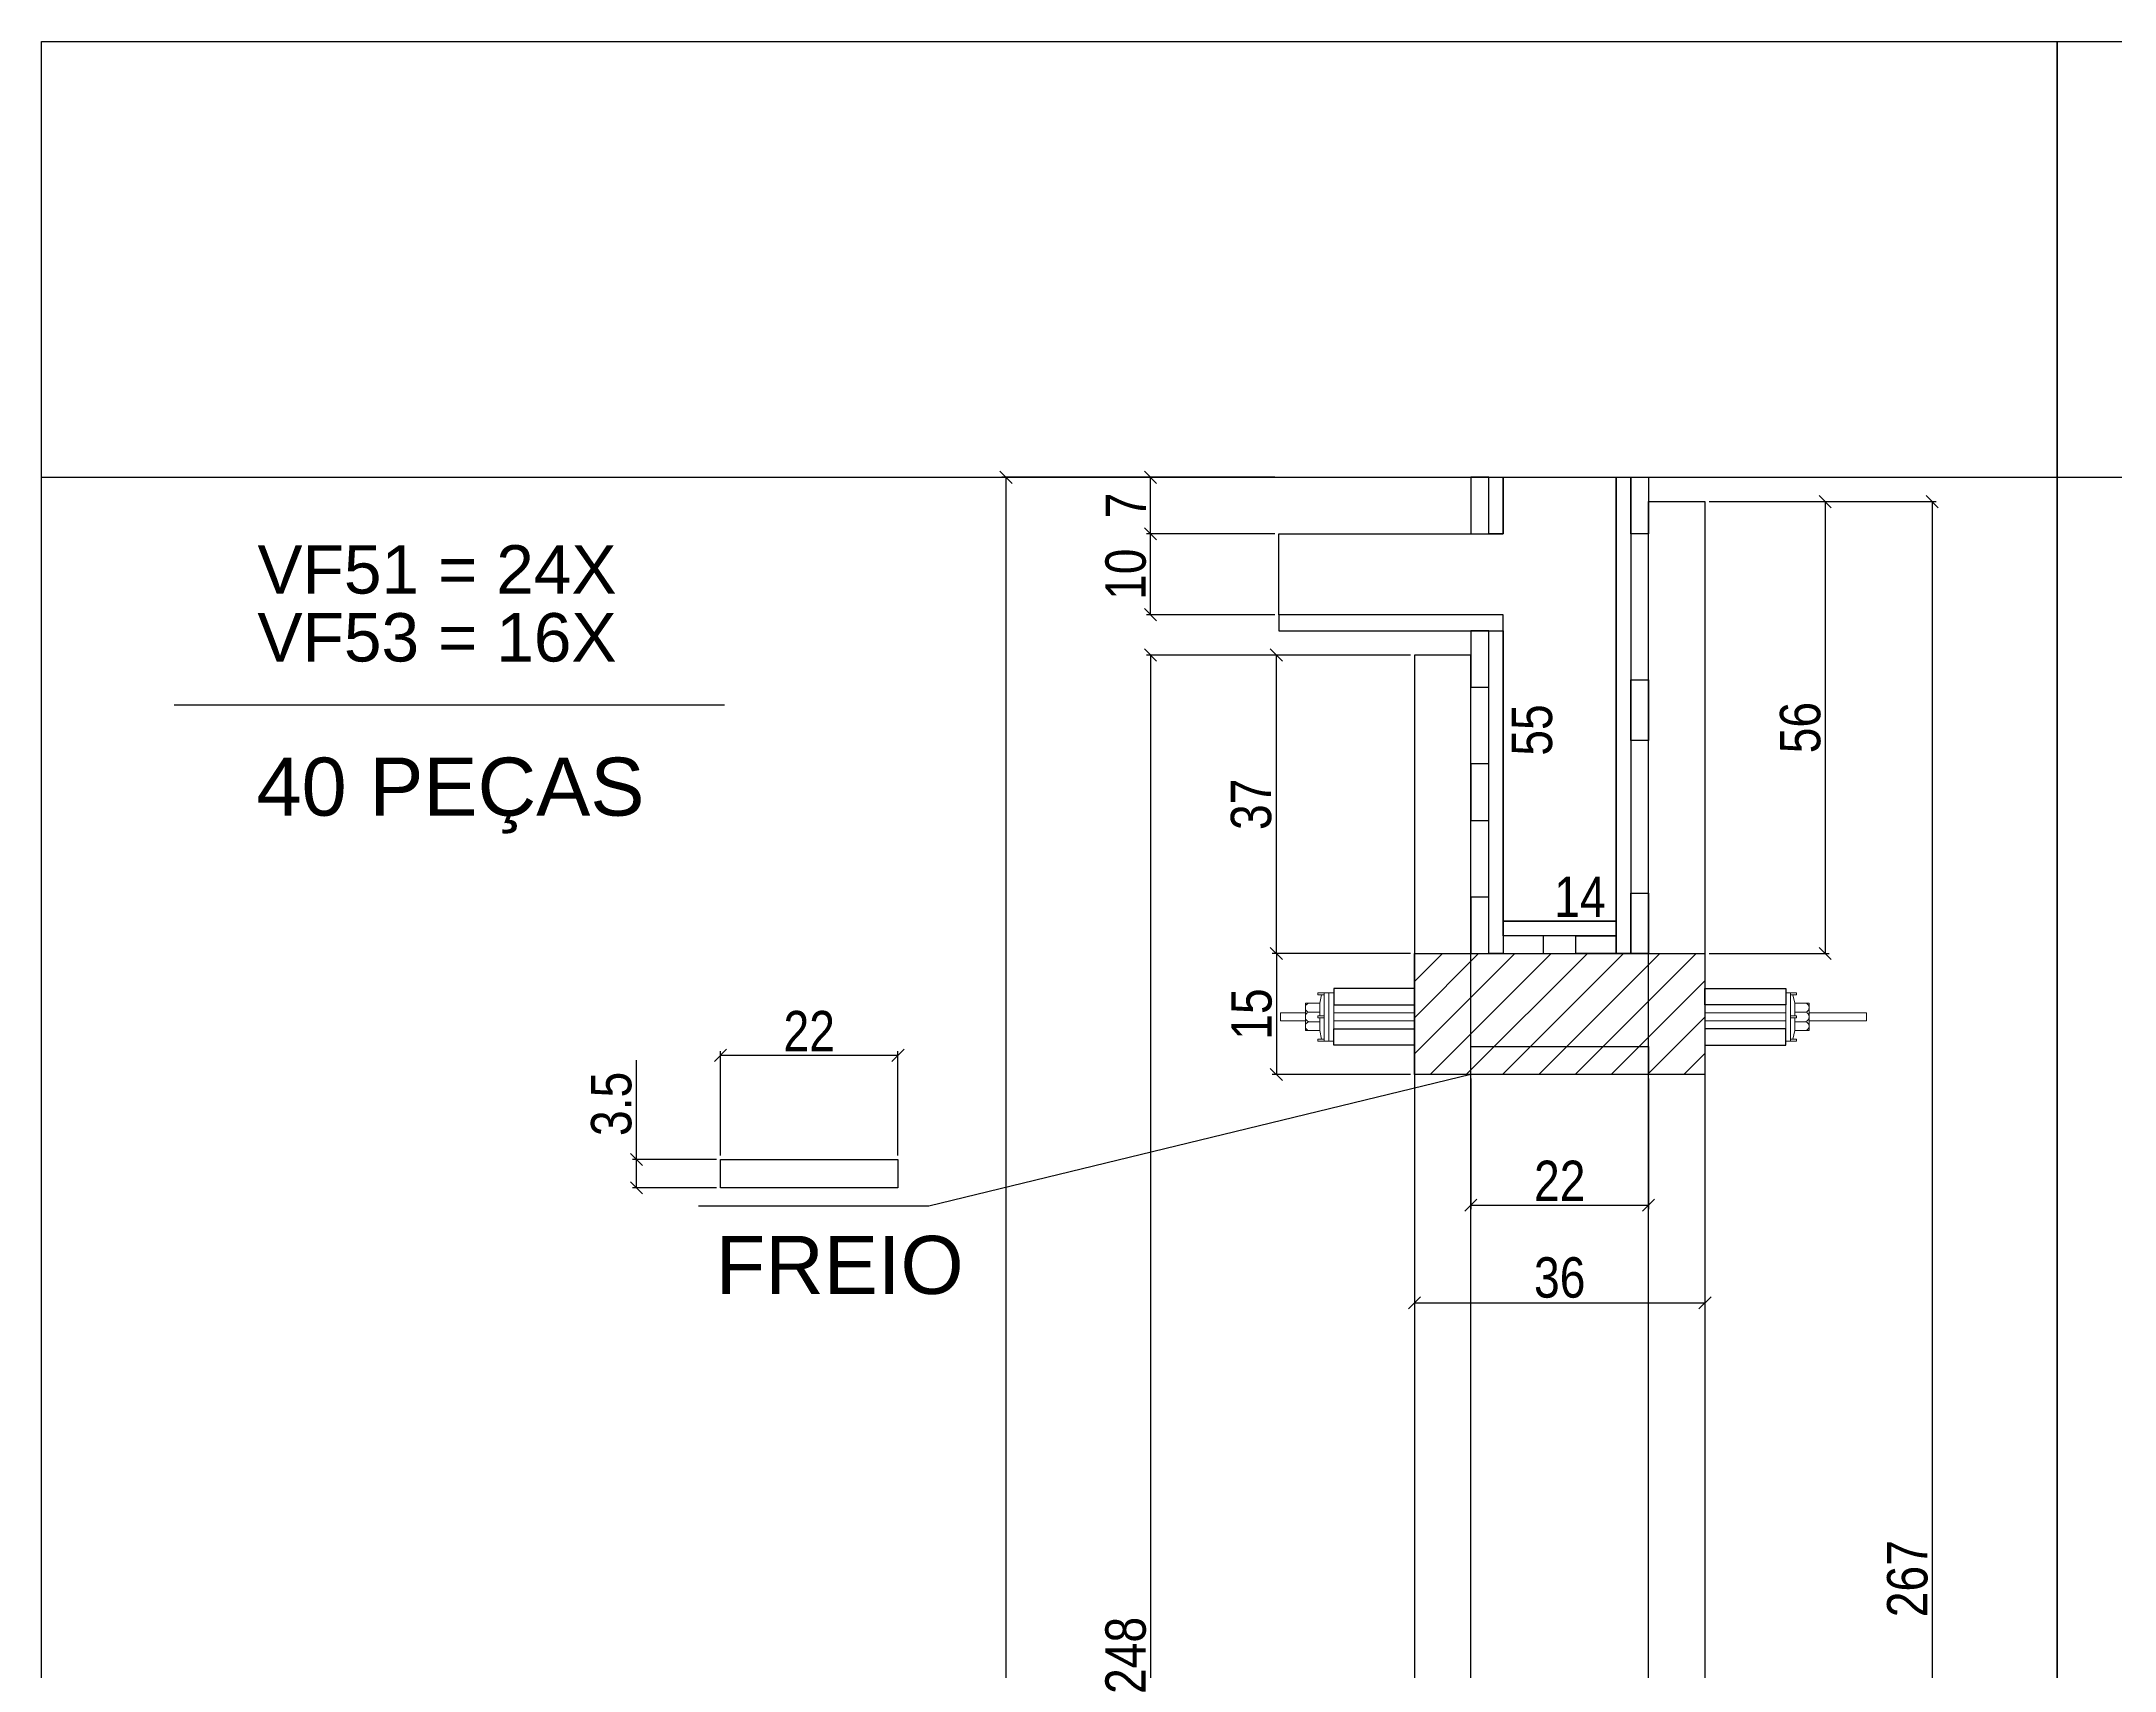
# Model space of a CAD drawing. Header units: millimetres. Extents: x 4248 to 7961, y 1155 to 5765.
# Drawn here: x 4248 to 4761, y 3865 to 4269 of the extents above; entities that cross this region are included whole.
import ezdxf

# ---------------------------------------------------------------- set-up
doc = ezdxf.new("R2010")
doc.units = ezdxf.units.MM
for name, color, linetype in [('1', 1, 'Continuous'), ('COTA', 241, 'Continuous'), ('GARFOS OK', 3, 'Continuous'), ('Painéis', 200, 'Continuous'), ('SARR_3.5x7', 81, 'Continuous'), ('SARR_7x7', 40, 'Continuous'), ('TIRAS REESCORAMENTO', 252, 'Continuous'), ('VIGAS', 3, 'Continuous')]:
    doc.layers.add(name, color=color, linetype=linetype)
doc.layers.add('BARRA_ANCORAGEM', color=1, linetype='Continuous', lineweight=15)
doc.styles.add('COTA TECNICA 2X', font='techl___.ttf', dxfattribs={"height": 10})
doc.styles.add('R80-50', font='arial.ttf', dxfattribs={"height": 10})
doc.dimstyles.new('SECAO', dxfattribs={"dimscale": 0.333333, "dimtxt": 5, "dimasz": 9, "dimexe": 3, "dimexo": 3, "dimgap": 3, "dimtad": 1, "dimdec": 1, "dimlfac": 0.5, "dimzin": 12, "dimdsep": 46, "dimtxsty": 'COTA TECNICA 2X', "dimblk1": 'OBLIQUE', "dimblk2": 'OBLIQUE', "dimsah": 1, "dimcen": 0.9, "dimclrd": 4, "dimclre": 4, "dimclrt": 240, "dimadec": 1, "dimazin": 3, "dimtfac": 1, "dimtdec": 1, "dimtmove": 0, "dimatfit": 3, "dimfxl": 1, "dimtolj": 1, "dimtzin": 12, "dimarcsym": 0})

# ---------------------------------------------------------------- blocks, each defined once
blk = doc.blocks.new('_Oblique')
at = {"layer": '1', "color": 0, "lineweight": -2}
blk.add_line((-0.5, -0.5), (0.5, 0.5), dxfattribs=at)
blk = doc.blocks.new('*D37')
at = {"layer": 'COTA', "color": 4, "lineweight": -2, "transparency": 16777216}
for p, q in [((4586.78, 4116.86), (4521.37, 4116.86)), ((4522.37, 4116.86), (4522.37, 3620.91)), ((4586.78, 3620.91), (4521.37, 3620.91))]:
    blk.add_line(p, q, dxfattribs=at)
at = {"layer": 'Defpoints', "color": 0, "transparency": 16777216}
for p in [(4587.78, 4116.86), (4522.37, 3620.91), (4587.78, 3620.91)]:
    blk.add_point(p, dxfattribs=at)
at = {"layer": 'COTA', "color": 4, "lineweight": -2, "transparency": 16777216, "xscale": 3, "yscale": 3, "zscale": 3}
for p, rotation in [((4522.37, 4116.86), 90), ((4522.37, 3620.91), 270)]:
    blk.add_blockref('_Oblique', p, dxfattribs=dict(at, rotation=rotation))
at = {"layer": 'COTA', "color": 240, "transparency": 16777216, "insert": (4516.27, 3868.88), "char_height": 10, "attachment_point": 5, "rotation": 90, "style": 'COTA TECNICA 2X'}
blk.add_mtext('\\A1;248', dxfattribs=at)
blk = doc.blocks.new('*D43')
at = {"layer": 'COTA', "color": 4, "lineweight": -2, "transparency": 16777216}
for p, q in [((4586.78, 4116.86), (4552.57, 4116.86)), ((4553.57, 4042.86), (4553.57, 4116.86)), ((4586.78, 4042.86), (4552.57, 4042.86))]:
    blk.add_line(p, q, dxfattribs=at)
at = {"layer": 'Defpoints', "color": 0, "transparency": 16777216}
for p in [(4553.57, 4116.86), (4587.78, 4116.86), (4587.78, 4042.86)]:
    blk.add_point(p, dxfattribs=at)
at = {"layer": 'COTA', "color": 4, "lineweight": -2, "transparency": 16777216, "xscale": 3, "yscale": 3, "zscale": 3}
for p, rotation in [((4553.57, 4116.86), 90), ((4553.57, 4042.86), 270)]:
    blk.add_blockref('_Oblique', p, dxfattribs=dict(at, rotation=rotation))
at = {"layer": 'COTA', "color": 240, "transparency": 16777216, "insert": (4547.35, 4079.86), "char_height": 10, "attachment_point": 5, "rotation": 90, "style": 'COTA TECNICA 2X'}
blk.add_mtext('\\A1;37', dxfattribs=at)
blk = doc.blocks.new('*D44')
at = {"layer": 'COTA', "color": 4, "lineweight": -2, "transparency": 16777216}
for p, q in [((4660.78, 4154.88), (4690.53, 4154.88)), ((4689.53, 4154.88), (4689.53, 4042.86)), ((4660.78, 4042.86), (4690.53, 4042.86))]:
    blk.add_line(p, q, dxfattribs=at)
at = {"layer": 'Defpoints', "color": 0, "transparency": 16777216}
for p in [(4659.78, 4154.88), (4659.78, 4042.86), (4689.53, 4042.86)]:
    blk.add_point(p, dxfattribs=at)
at = {"layer": 'COTA', "color": 4, "lineweight": -2, "transparency": 16777216, "xscale": 3, "yscale": 3, "zscale": 3}
for p, rotation in [((4689.53, 4154.88), 90), ((4689.53, 4042.86), 270)]:
    blk.add_blockref('_Oblique', p, dxfattribs=dict(at, rotation=rotation))
at = {"layer": 'COTA', "color": 240, "transparency": 16777216, "insert": (4683.42, 4098.87), "char_height": 10, "attachment_point": 5, "rotation": 90, "style": 'COTA TECNICA 2X'}
blk.add_mtext('\\A1;56', dxfattribs=at)
blk = doc.blocks.new('*D45')
at = {"layer": 'COTA', "color": 4, "lineweight": -2, "transparency": 16777216}
for p, q in [((4542.17, 4160.91), (4485.57, 4160.91)), ((4486.57, 4160.91), (4486.57, 3514.91)), ((4586.78, 3514.91), (4485.57, 3514.91))]:
    blk.add_line(p, q, dxfattribs=at)
at = {"layer": 'Defpoints', "color": 0, "transparency": 16777216}
for p in [(4543.17, 4160.91), (4486.57, 3514.91), (4587.78, 3514.91)]:
    blk.add_point(p, dxfattribs=at)
at = {"layer": 'COTA', "color": 4, "lineweight": -2, "transparency": 16777216, "xscale": 3, "yscale": 3, "zscale": 3}
for p, rotation in [((4486.57, 4160.91), 90), ((4486.57, 3514.91), 270)]:
    blk.add_blockref('_Oblique', p, dxfattribs=dict(at, rotation=rotation))
at = {"layer": 'COTA', "color": 240, "transparency": 16777216, "insert": (4480.36, 3837.91), "char_height": 10, "attachment_point": 5, "rotation": 90, "style": 'COTA TECNICA 2X'}
blk.add_mtext('\\A1;323', dxfattribs=at)
blk = doc.blocks.new('*D47')
at = {"layer": 'Defpoints', "color": 0, "transparency": 16777216}
for p in [(4623.07, 4160.91), (4625.12, 4160.91), (4623.05, 4050.86)]:
    blk.add_point(p, dxfattribs=at)
at = {"layer": 'COTA', "color": 240, "transparency": 16777216, "insert": (4616.96, 4098.27), "char_height": 10, "attachment_point": 5, "rotation": 90, "style": 'COTA TECNICA 2X'}
blk.add_mtext('\\A1;55', dxfattribs=at)
blk = doc.blocks.new('*D48')
at = {"layer": 'Defpoints', "color": 0, "transparency": 16777216}
for p in [(4609.78, 4050.86), (4637.78, 4050.86), (4637.78, 4050.86)]:
    blk.add_point(p, dxfattribs=at)
at = {"layer": 'COTA', "color": 240, "transparency": 16777216, "insert": (4628.78, 4056.93), "char_height": 10, "attachment_point": 5, "style": 'COTA TECNICA 2X'}
blk.add_mtext('\\A1;14', dxfattribs=at)
blk = doc.blocks.new('*D50')
at = {"layer": 'COTA', "color": 4, "lineweight": -2, "transparency": 16777216}
for p, q in [((4661.78, 4154.88), (4717.07, 4154.88)), ((4716.07, 4154.88), (4716.07, 3620.91)), ((4661.78, 3620.91), (4717.07, 3620.91))]:
    blk.add_line(p, q, dxfattribs=at)
at = {"layer": 'Defpoints', "color": 0, "transparency": 16777216}
for p in [(4660.78, 4154.88), (4660.78, 3620.91), (4716.07, 3620.91)]:
    blk.add_point(p, dxfattribs=at)
at = {"layer": 'COTA', "color": 4, "lineweight": -2, "transparency": 16777216, "xscale": 3, "yscale": 3, "zscale": 3}
for p, rotation in [((4716.07, 4154.88), 90), ((4716.07, 3620.91), 270)]:
    blk.add_blockref('_Oblique', p, dxfattribs=dict(at, rotation=rotation))
at = {"layer": 'COTA', "color": 240, "transparency": 16777216, "insert": (4709.97, 3887.9), "char_height": 10, "attachment_point": 5, "rotation": 90, "style": 'COTA TECNICA 2X'}
blk.add_mtext('\\A1;267', dxfattribs=at)
blk = doc.blocks.new('*D52')
at = {"layer": 'COTA', "color": 4, "lineweight": -2, "transparency": 16777216}
for p, q in [((4586.78, 4042.86), (4552.57, 4042.86)), ((4553.57, 4042.86), (4553.57, 4012.86)), ((4586.78, 4012.86), (4552.57, 4012.86))]:
    blk.add_line(p, q, dxfattribs=at)
at = {"layer": 'Defpoints', "color": 0, "transparency": 16777216}
for p in [(4587.78, 4042.86), (4553.57, 4012.86), (4587.78, 4012.86)]:
    blk.add_point(p, dxfattribs=at)
at = {"layer": 'COTA', "color": 4, "lineweight": -2, "transparency": 16777216, "xscale": 3, "yscale": 3, "zscale": 3}
for p, rotation in [((4553.57, 4042.86), 90), ((4553.57, 4012.86), 270)]:
    blk.add_blockref('_Oblique', p, dxfattribs=dict(at, rotation=rotation))
at = {"layer": 'COTA', "color": 240, "transparency": 16777216, "insert": (4547.46, 4027.86), "char_height": 10, "attachment_point": 5, "rotation": 90, "style": 'COTA TECNICA 2X'}
blk.add_mtext('\\A1;15', dxfattribs=at)
blk = doc.blocks.new('A$C51C4441F')
at = {"layer": 'BARRA_ANCORAGEM'}
for p, q in [((-2.25, 3.4), (-1.79, 5.5)), ((-2.25, 3.4), (-5.81, 3.39)), ((-5.81, 3.39), (-5.81, -3.39)), ((-2.25, 1.2), (-5.02, 1.2)), ((-2.25, 3.4), (-2.25, 3.4)), ((-2.25, 3.4), (-2.25, 0.25)), ((-2.25, -3.4), (-5.81, -3.39)), ((-2.25, -1.2), (-5.02, -1.2)), ((-2.25, -0.25), (-2.25, -3.4)), ((-2.25, -3.4), (-1.79, -5.5))]:
    blk.add_line(p, q, dxfattribs=at)
for points in [[(-2.7, 6), (-1.2, 6), (-1.2, 5.5), (-2.7, 5.5)], [(-1.2, -6), (0, -6), (0, 6), (-1.2, 6)], [(-2.7, 0.25), (-1.2, 0.25), (-1.2, -0.25), (-2.7, -0.25)], [(-2.7, -6), (-1.2, -6), (-1.2, -5.5), (-2.7, -5.5)]]:
    blk.add_lwpolyline(points, close=True, dxfattribs=at)
for centre, radius, start, end in [((-4.66, 2.3), 1.15, 107.7845, 252.2718), ((-4.52, 0), 1.3, 112.648, 247.4083), ((-4.66, -2.3), 1.15, 107.7845, 252.2718)]:
    blk.add_arc(centre, radius, start, end, dxfattribs=at)
blk = doc.blocks.new('*D421')
at = {"layer": 'COTA', "color": 4, "lineweight": -2, "transparency": 16777216}
for p, q in [((4601.78, 4011.86), (4601.78, 3979.51)), ((4645.78, 4011.86), (4645.78, 3979.51)), ((4601.78, 3980.51), (4645.78, 3980.51))]:
    blk.add_line(p, q, dxfattribs=at)
at = {"layer": 'Defpoints', "color": 0, "transparency": 16777216}
for p in [(4601.78, 4012.86), (4645.78, 4012.86), (4645.78, 3980.51)]:
    blk.add_point(p, dxfattribs=at)
at = {"layer": 'COTA', "color": 4, "lineweight": -2, "transparency": 16777216, "xscale": 3, "yscale": 3, "zscale": 3, "rotation": 180}
blk.add_blockref('_Oblique', (4601.78, 3980.51), dxfattribs=at)
at = {"layer": 'COTA', "color": 4, "lineweight": -2, "transparency": 16777216, "xscale": 3, "yscale": 3, "zscale": 3}
blk.add_blockref('_Oblique', (4645.78, 3980.51), dxfattribs=at)
at = {"layer": 'COTA', "color": 240, "transparency": 16777216, "insert": (4623.78, 3986.51), "char_height": 10, "attachment_point": 5, "style": 'COTA TECNICA 2X'}
blk.add_mtext('\\A1;22', dxfattribs=at)
blk = doc.blocks.new('*D53')
at = {"layer": 'COTA', "color": 4, "lineweight": -2, "transparency": 16777216}
for p, q in [((4395.03, 3991.79), (4395.03, 4016.39)), ((4414.81, 3991.79), (4394.03, 3991.79)), ((4395.03, 3984.79), (4395.03, 3991.79)), ((4414.81, 3984.79), (4394.03, 3984.79))]:
    blk.add_line(p, q, dxfattribs=at)
at = {"layer": 'Defpoints', "color": 0, "transparency": 16777216}
for p in [(4395.03, 3991.79), (4415.81, 3991.79), (4415.81, 3984.79)]:
    blk.add_point(p, dxfattribs=at)
at = {"layer": 'COTA', "color": 4, "lineweight": -2, "transparency": 16777216, "xscale": 3, "yscale": 3, "zscale": 3}
for p, rotation in [((4395.03, 3991.79), 90), ((4395.03, 3984.79), 270)]:
    blk.add_blockref('_Oblique', p, dxfattribs=dict(at, rotation=rotation))
at = {"layer": 'COTA', "color": 240, "transparency": 16777216, "insert": (4388.81, 4005.59), "char_height": 10, "attachment_point": 5, "rotation": 90, "style": 'COTA TECNICA 2X'}
blk.add_mtext('\\A1;3.5', dxfattribs=at)
blk = doc.blocks.new('*D422')
at = {"layer": 'COTA', "color": 4, "lineweight": -2, "transparency": 16777216}
for p, q in [((4415.81, 3992.79), (4415.81, 4018.63)), ((4415.81, 4017.63), (4459.81, 4017.63)), ((4459.81, 3992.79), (4459.81, 4018.63))]:
    blk.add_line(p, q, dxfattribs=at)
at = {"layer": 'Defpoints', "color": 0, "transparency": 16777216}
for p in [(4459.81, 4017.63), (4415.81, 3991.79), (4459.81, 3991.79)]:
    blk.add_point(p, dxfattribs=at)
at = {"layer": 'COTA', "color": 4, "lineweight": -2, "transparency": 16777216, "xscale": 3, "yscale": 3, "zscale": 3, "rotation": 180}
blk.add_blockref('_Oblique', (4415.81, 4017.63), dxfattribs=at)
at = {"layer": 'COTA', "color": 4, "lineweight": -2, "transparency": 16777216, "xscale": 3, "yscale": 3, "zscale": 3}
blk.add_blockref('_Oblique', (4459.81, 4017.63), dxfattribs=at)
at = {"layer": 'COTA', "color": 240, "transparency": 16777216, "insert": (4437.81, 4023.63), "char_height": 10, "attachment_point": 5, "style": 'COTA TECNICA 2X'}
blk.add_mtext('\\A1;22', dxfattribs=at)
blk = doc.blocks.new('*D430')
at = {"layer": 'COTA', "color": 4, "lineweight": -2, "transparency": 16777216}
for p, q in [((4587.78, 4011.86), (4587.78, 3955.28)), ((4659.78, 4011.86), (4659.78, 3955.28)), ((4587.78, 3956.28), (4659.78, 3956.28))]:
    blk.add_line(p, q, dxfattribs=at)
at = {"layer": 'Defpoints', "color": 0, "transparency": 16777216}
for p in [(4587.78, 4012.86), (4659.78, 4012.86), (4659.78, 3956.28)]:
    blk.add_point(p, dxfattribs=at)
at = {"layer": 'COTA', "color": 4, "lineweight": -2, "transparency": 16777216, "xscale": 3, "yscale": 3, "zscale": 3, "rotation": 180}
blk.add_blockref('_Oblique', (4587.78, 3956.28), dxfattribs=at)
at = {"layer": 'COTA', "color": 4, "lineweight": -2, "transparency": 16777216, "xscale": 3, "yscale": 3, "zscale": 3}
blk.add_blockref('_Oblique', (4659.78, 3956.28), dxfattribs=at)
at = {"layer": 'COTA', "color": 240, "transparency": 16777216, "insert": (4623.78, 3962.5), "char_height": 10, "attachment_point": 5, "style": 'COTA TECNICA 2X'}
blk.add_mtext('\\A1;36', dxfattribs=at)
blk = doc.blocks.new('*D456')
at = {"layer": 'COTA', "color": 4, "lineweight": -2, "transparency": 16777216}
for p, q in [((4553.18, 4146.91), (4521.37, 4146.91)), ((4522.37, 4126.86), (4522.37, 4146.91)), ((4553.18, 4126.86), (4521.37, 4126.86))]:
    blk.add_line(p, q, dxfattribs=at)
at = {"layer": 'Defpoints', "color": 0, "transparency": 16777216}
for p in [(4522.37, 4146.91), (4554.18, 4146.91), (4554.18, 4126.86)]:
    blk.add_point(p, dxfattribs=at)
at = {"layer": 'COTA', "color": 4, "lineweight": -2, "transparency": 16777216, "xscale": 3, "yscale": 3, "zscale": 3}
for p, rotation in [((4522.37, 4146.91), 90), ((4522.37, 4126.86), 270)]:
    blk.add_blockref('_Oblique', p, dxfattribs=dict(at, rotation=rotation))
at = {"layer": 'COTA', "color": 240, "transparency": 16777216, "insert": (4516.27, 4136.88), "char_height": 10, "attachment_point": 5, "rotation": 90, "style": 'COTA TECNICA 2X'}
blk.add_mtext('\\A1;10', dxfattribs=at)
blk = doc.blocks.new('*D497')
at = {"layer": 'COTA', "color": 4, "lineweight": -2, "transparency": 16777216}
for p, q in [((4553.18, 4160.91), (4521.37, 4160.91)), ((4522.37, 4146.91), (4522.37, 4160.91)), ((4553.18, 4146.91), (4521.37, 4146.91))]:
    blk.add_line(p, q, dxfattribs=at)
at = {"layer": 'Defpoints', "color": 0, "transparency": 16777216}
for p in [(4522.37, 4160.91), (4554.18, 4160.91), (4554.18, 4146.91)]:
    blk.add_point(p, dxfattribs=at)
at = {"layer": 'COTA', "color": 4, "lineweight": -2, "transparency": 16777216, "xscale": 3, "yscale": 3, "zscale": 3}
for p, rotation in [((4522.37, 4160.91), 90), ((4522.37, 4146.91), 270)]:
    blk.add_blockref('_Oblique', p, dxfattribs=dict(at, rotation=rotation))
at = {"layer": 'COTA', "color": 240, "transparency": 16777216, "insert": (4516.3, 4153.91), "char_height": 10, "attachment_point": 5, "rotation": 90, "style": 'COTA TECNICA 2X'}
blk.add_mtext('\\A1;7', dxfattribs=at)

msp = doc.modelspace()

# ---------------------------------------------------------------- hatches: boundary and pattern name
at = {"layer": 'COTA'}
h = msp.add_hatch(dxfattribs=at)
h.set_pattern_fill('ANSI31', color=256, scale=2, style=0)
h.set_pattern_definition([(45, (-20027.1754, -209254.209), (-4.49012806, 4.49012806), [])])
h.paths.add_polyline_path([(4659.78, 4012.86), (4659.78, 4042.86), (4587.78, 4042.86), (4587.78, 4012.86)])

# ---------------------------------------------------------------- linework, layer by layer
at = {"layer": 'BARRA_ANCORAGEM'}
for points in [[(4566.58, 4033.16), (4567.78, 4033.16), (4567.78, 4021.16), (4566.58, 4021.16)], [(4680.98, 4033.16), (4679.78, 4033.16), (4679.78, 4021.16), (4680.98, 4021.16)], [(4554.58, 4026.16), (4560.76, 4026.16), (4560.76, 4028.16), (4554.58, 4028.16)], [(4567.78, 4026.16), (4587.78, 4026.16), (4587.78, 4028.16), (4567.78, 4028.16)], [(4679.78, 4026.16), (4659.78, 4026.16), (4659.78, 4028.16), (4679.78, 4028.16)], [(4685.59, 4026.16), (4699.78, 4026.16), (4699.78, 4028.16), (4685.59, 4028.16)]]:
    msp.add_lwpolyline(points, close=True, dxfattribs=at)
at = {"layer": 'COTA', "color": 1}
msp.add_line((4247.57, 4160.91), (7744.04, 4160.91), dxfattribs=at)
at = {"layer": 'GARFOS OK', "color": 3}
for p, q in [((4601.78, 4012.86), (4467.42, 3980.26)), ((4467.42, 3980.26), (4410.39, 3980.26))]:
    msp.add_line(p, q, dxfattribs=at)
at = {"layer": 'Painéis'}
msp.add_lwpolyline([(4659.78, 4012.86), (4587.78, 4012.86), (4587.78, 4042.86), (4659.78, 4042.86)], close=True, dxfattribs=at)
at = {"layer": 'SARR_3.5x7', "linetype": 'Continuous'}
msp.add_lwpolyline([(4415.81, 3991.79), (4459.81, 3991.79), (4459.81, 3984.79), (4415.81, 3984.79)], close=True, dxfattribs=at)
at = {"layer": 'SARR_7x7', "linetype": 'Continuous'}
for points in [[(4659.78, 3620.91), (4645.78, 3620.91), (4645.78, 4154.88), (4659.78, 4154.88)], [(4587.78, 3620.91), (4601.78, 3620.91), (4601.78, 4116.86), (4587.78, 4116.86)], [(4601.78, 4019.86), (4645.78, 4019.86), (4645.78, 4012.86), (4601.78, 4012.86)]]:
    msp.add_lwpolyline(points, close=True, dxfattribs=at)
at = {"layer": 'TIRAS REESCORAMENTO', "linetype": 'ByBlock'}
for points in [[(4554.18, 4126.86), (4554.18, 4146.91), (4609.78, 4146.91), (4609.78, 4160.91), (4637.78, 4160.91), (4637.78, 4050.86), (4609.78, 4050.86), (4609.78, 4126.86)], [(4601.78, 4146.91), (4606.18, 4146.91), (4606.18, 4160.91), (4601.78, 4160.91)], [(4606.18, 4160.91), (4609.78, 4160.91), (4609.78, 4146.91), (4606.18, 4146.91)], [(4641.38, 4160.91), (4645.78, 4160.91), (4645.78, 4146.91), (4641.38, 4146.91)], [(4609.78, 4122.86), (4609.78, 4126.86), (4554.18, 4126.86), (4554.18, 4122.86)], [(4601.78, 4108.86), (4606.18, 4108.86), (4606.18, 4122.86), (4601.78, 4122.86)], [(4606.18, 4122.86), (4609.78, 4122.86), (4609.78, 4042.86), (4606.18, 4042.86)], [(4641.38, 4110.7), (4645.78, 4110.7), (4645.78, 4095.7), (4641.38, 4095.7)], [(4601.78, 4075.86), (4606.18, 4075.86), (4606.18, 4089.86), (4601.78, 4089.86)], [(4601.78, 4042.86), (4606.18, 4042.86), (4606.18, 4056.86), (4601.78, 4056.86)], [(4641.38, 4057.86), (4645.78, 4057.86), (4645.78, 4042.86), (4641.38, 4042.86)], [(4637.78, 4047.26), (4609.78, 4047.26), (4609.78, 4050.86), (4637.78, 4050.86)], [(4619.74, 4042.86), (4619.74, 4047.26), (4609.78, 4047.26), (4609.78, 4042.86)], [(4627.81, 4042.86), (4627.81, 4047.26), (4637.78, 4047.26), (4637.78, 4042.86)], [(4567.78, 4030.16), (4587.78, 4030.16), (4587.78, 4034.16), (4567.78, 4034.16)], [(4679.78, 4030.16), (4659.78, 4030.16), (4659.78, 4034.16), (4679.78, 4034.16)], [(4567.78, 4024.16), (4587.78, 4024.16), (4587.78, 4020.16), (4567.78, 4020.16)], [(4679.78, 4024.16), (4659.78, 4024.16), (4659.78, 4020.16), (4679.78, 4020.16)]]:
    msp.add_lwpolyline(points, close=True, dxfattribs=at)
msp.add_lwpolyline([(4641.38, 4042.86), (4637.78, 4042.86), (4637.78, 4160.91), (4641.38, 4160.91), (4641.38, 4042.86)], dxfattribs=at)
at = {"layer": 'VIGAS', "color": 7}
msp.add_line((4280.43, 4104.48), (4416.8, 4104.48), dxfattribs=at)
at = {"layer": 'VIGAS'}
for points in [[(4747.07, 3460.65), (4247.57, 3460.65), (4247.57, 4268.95), (4747.07, 4268.95)], [(5246.56, 3460.65), (4747.07, 3460.65), (4747.07, 4268.95), (5246.56, 4268.95)]]:
    msp.add_lwpolyline(points, close=True, dxfattribs=at)

# ---------------------------------------------------------------- block references
at = {"layer": 'BARRA_ANCORAGEM', "xscale": -1, "rotation": 180}
msp.add_blockref('A$C51C4441F', (4566.58, 4027.16), dxfattribs=at)
at = {"layer": 'BARRA_ANCORAGEM', "xscale": -1}
msp.add_blockref('A$C51C4441F', (4679.78, 4027.16), dxfattribs=at)

# ---------------------------------------------------------------- texts
at = {"layer": 'VIGAS', "color": 7, "style": 'R80-50'}
for s, p in [('VF51 = 24X', (4301.09, 4132.08)), ('VF53 = 16X', (4301.09, 4115.25))]:
    msp.add_text(s, height=12, dxfattribs=at).set_placement(p)
at = {"layer": 'VIGAS', "color": 7, "char_height": 14.4, "attachment_point": 1, "style": 'R80-50'}
for s, insert in [('40 PEÇAS', (4300.84, 4091.43)), ('FREIO', (4414.62, 3972.88))]:
    msp.add_mtext_dynamic_manual_height_columns(s, width=162.221, gutter_width=50, heights=[0], dxfattribs=dict(at, insert=insert))

# ---------------------------------------------------------------- dimensions: what is measured, and where the dimension line sits
at = {"layer": 'COTA', "color": 3}
for base, p1, p2, picture, middle in [((4486.57, 3514.91), (4543.17, 4160.91), (4587.78, 3514.91), '*D45', (4480.36, 3837.91)), ((4522.37, 4160.91), (4554.18, 4146.91), (4554.18, 4160.91), '*D497', (4516.3, 4153.91)), ((4689.53, 4042.86), (4659.78, 4154.88), (4659.78, 4042.86), '*D44', (4683.42, 4098.87)), ((4716.07, 3620.91), (4660.78, 4154.88), (4660.78, 3620.91), '*D50', (4709.97, 3887.9)), ((4522.37, 4146.91), (4554.18, 4126.86), (4554.18, 4146.91), '*D456', (4516.27, 4136.88)), ((4522.37, 3620.91), (4587.78, 4116.86), (4587.78, 3620.91), '*D37', (4516.27, 3868.88)), ((4553.57, 4116.86), (4587.78, 4042.86), (4587.78, 4116.86), '*D43', (4547.35, 4079.86)), ((4553.57, 4012.86), (4587.78, 4042.86), (4587.78, 4012.86), '*D52', (4547.46, 4027.86)), ((4395.03, 3991.79), (4415.81, 3984.79), (4415.81, 3991.79), '*D53', (4388.81, 4005.59))]:
    dim = msp.add_linear_dim(base=base, p1=p1, p2=p2, angle=90, dimstyle='SECAO', dxfattribs=at)
    dim.commit()
    dim.dimension.update_dxf_attribs({"geometry": picture, "text_midpoint": middle})
dim = msp.add_linear_dim(base=(4623.07, 4160.91), p1=(4623.05, 4050.86), p2=(4625.12, 4160.91), angle=90, dimstyle='SECAO', override={"dimse1": 1, "dimse2": 1, "dimsd1": 1, "dimsd2": 1}, dxfattribs=at)
dim.commit()
dim.dimension.update_dxf_attribs({"geometry": '*D47', "text_midpoint": (4623.07, 4098.27), "dimtype": 160})
dim = msp.add_linear_dim(base=(4637.78, 4050.86), p1=(4609.78, 4050.86), p2=(4637.78, 4050.86), dimstyle='SECAO', override={"dimse1": 1, "dimse2": 1, "dimsd1": 1, "dimsd2": 1}, dxfattribs=at)
dim.commit()
dim.dimension.update_dxf_attribs({"geometry": '*D48', "text_midpoint": (4628.78, 4050.86), "dimtype": 160})
for base, p1, p2, picture, middle in [((4459.81, 4017.63), (4415.81, 3991.79), (4459.81, 3991.79), '*D422', (4437.81, 4023.63)), ((4659.78, 3956.28), (4587.78, 4012.86), (4659.78, 4012.86), '*D430', (4623.78, 3962.5)), ((4645.78, 3980.51), (4601.78, 4012.86), (4645.78, 4012.86), '*D421', (4623.78, 3986.51))]:
    dim = msp.add_linear_dim(base=base, p1=p1, p2=p2, dimstyle='SECAO', dxfattribs=at)
    dim.commit()
    dim.dimension.update_dxf_attribs({"geometry": picture, "text_midpoint": middle})

doc.saveas('drawing.dxf')
